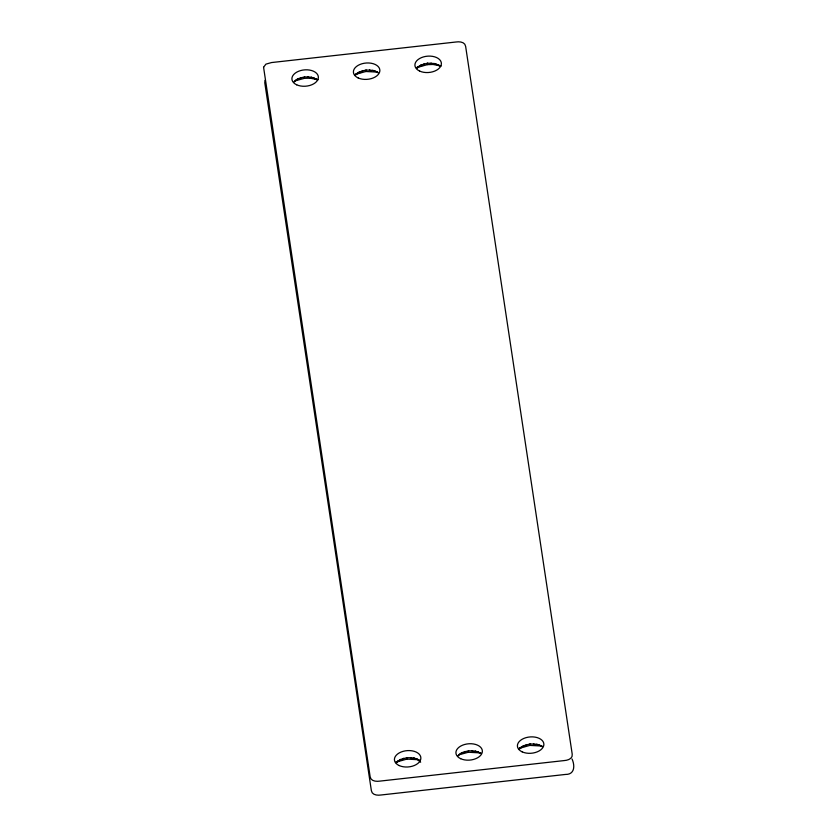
<?xml version="1.0" encoding="UTF-8"?>
<svg xmlns="http://www.w3.org/2000/svg" width="837" height="837" viewBox="0 0 837 837"><rect width="100%" height="100%" fill="white"/><g stroke="black" fill="none" stroke-linecap="round" stroke-linejoin="round"><path stroke-width="1.26" d="M294.593 81.011L304.312 78.354L304.532 76.868L311.28 77.224L317.349 79.4M366.031 70.015L359.607 71.836L355.066 74.545L365.811 71.501L366.031 70.015L372.779 70.371L377.801 72.149M427.529 63.162L421.105 64.983L416.564 67.692L427.32 64.648L427.529 63.162L434.288 63.518L440.356 65.694M407.033 757.631L400.599 759.452L396.068 762.151L406.813 759.107L407.033 757.631L413.781 757.977L419.85 760.153M458.592 754.911L468.312 752.254L468.532 750.779L475.28 751.124L481.348 753.3M530.03 743.926L523.606 745.746L519.066 748.445L529.821 745.401L530.03 743.926L536.779 744.271L542.857 746.447M264.984 80.383L264.785 82.8L371.356 790.578C371.921 795.066 377.393 795.568 380.95 795.004L565.456 774.445C574.538 774.696 575.186 766.054 572.069 759.023M293.724 82.193L298.108 78.688L304.532 76.868M355.223 75.34L359.607 71.836M416.732 68.488L421.105 64.983M396.225 762.946L400.599 759.452M457.724 756.093L462.108 752.599L468.532 750.779M519.222 749.241L523.606 745.746M298.683 79.452L301.163 77.527M360.182 72.599L362.662 70.674M421.681 65.746L424.16 63.821M401.185 760.205L403.664 758.28M462.683 753.352L465.163 751.427M524.182 746.499L526.661 744.574M354.993 74.692L357.064 73.426M416.491 67.839L418.573 66.573M395.985 762.298L398.067 761.042M518.992 748.592L521.074 747.336M295.377 80.31L298.108 78.688M459.387 754.221L462.108 752.599M427.32 64.648L433.095 64.47L441.057 66.06M365.811 71.501L377.11 72.087L372.779 70.371M304.312 78.354L310.088 78.176L318.05 79.766M529.821 745.401L541.11 745.997L536.779 744.271M468.312 752.254L479.611 752.85L475.28 751.124M406.813 759.107L418.113 759.703L413.781 757.977M434.288 63.518L438.609 65.234M311.28 77.224L315.612 78.94M437.207 64.501L439.551 65.945M375.708 71.354L378.052 72.798M314.21 78.207L316.553 79.651M539.708 745.254L542.052 746.698M478.209 752.107L480.553 753.551M416.7 758.96L420.666 762.214M430.982 63.057L433.095 64.47M369.483 69.91L371.586 71.323M307.985 76.763L310.088 78.176M533.483 743.821L535.586 745.233M471.984 750.674L474.087 752.086M410.486 757.527L412.589 758.939M263.571 67.263L370.142 776.715C370.707 781.193 376.179 781.695 379.736 781.13L564.243 760.571C567.737 760.394 573.021 758.646 572.215 754.2L465.644 46.422C465.079 41.934 459.607 41.431 456.05 41.996L271.544 62.555L265.894 64.146L263.571 67.263M419.693 71.103A13.266 8.182 -5 0 0 441.193 65.014A13.266 8.182 -5 0 0 423.553 56.885A13.266 8.182 -5 0 0 419.693 71.103M358.184 77.956A13.266 8.182 -5 0 0 379.684 71.867A13.266 8.182 -5 0 0 362.055 63.738A13.266 8.182 -5 0 0 358.184 77.956M296.685 84.809A13.266 8.182 -5 0 0 318.186 78.72A13.266 8.182 -5 0 0 300.556 70.59A13.266 8.182 -5 0 0 296.685 84.809M522.183 751.867A13.266 8.182 -5 0 0 543.694 745.767A13.266 8.182 -5 0 0 526.054 737.648A13.266 8.182 -5 0 0 522.183 751.867M460.685 758.709A13.266 8.182 -5 0 0 482.185 752.62A13.266 8.182 -5 0 0 464.556 744.501A13.266 8.182 -5 0 0 460.685 758.709M399.186 765.562A13.266 8.182 -5 0 0 420.687 759.473A13.266 8.182 -5 0 0 403.057 751.354A13.266 8.182 -5 0 0 399.186 765.562"/></g></svg>
